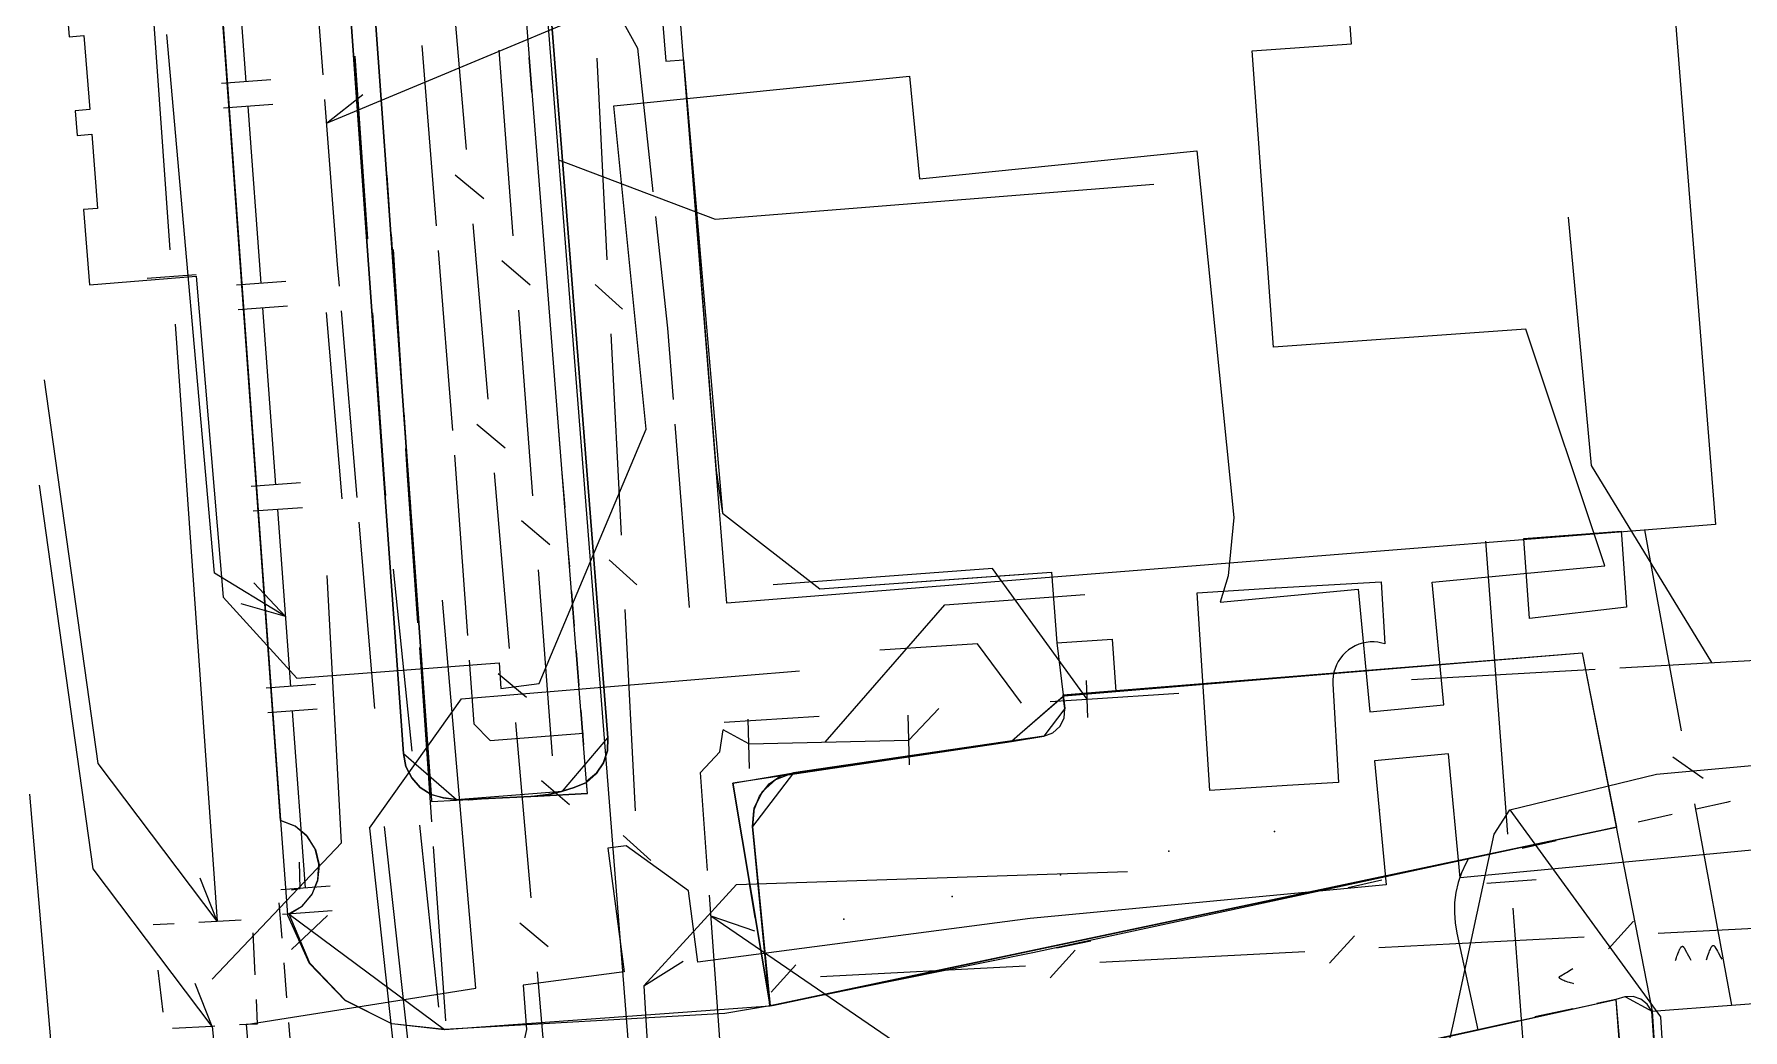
# Model space of a CAD drawing. Header units: metres. Extents: x -3903 to -3714, y 4981 to 6033.
# Drawn here: x -3845.56 to -3811.04, y 5885.63 to 5905.73 of the extents above; entities that cross this region are included whole.
import ezdxf

# ---------------------------------------------------------------- set-up
doc = ezdxf.new("R2010")
doc.units = ezdxf.units.M
for name, color, linetype in [('BOUNDARY', 7, 'Continuous'), ('BUILDING', 7, 'Continuous'), ('BUSH', 7, 'Continuous'), ('CURB', 7, 'Continuous'), ('ELECTR_CABLE', 7, 'Continuous'), ('ELECTR_CABLE_COMM', 7, 'Continuous'), ('GAS', 7, 'Continuous'), ('GRASS', 7, 'Continuous'), ('GROUND', 7, 'Continuous'), ('ROAD', 7, 'Continuous'), ('SEWER', 7, 'Continuous'), ('SIDEWALK_PATH', 7, 'Continuous'), ('WATER_PIPELINE', 7, 'Continuous')]:
    doc.layers.add(name, color=color, linetype=linetype)

msp = doc.modelspace()

# ---------------------------------------------------------------- linework, layer by layer
at = {"layer": 'BOUNDARY'}
msp.add_lwpolyline([(-3833.063, 5908.402), (-3832.8, 5905.186), (-3832.441, 5905.215), (-3831.657, 5896.062), (-3829.688, 5894.531), (-3825.859, 5894.806), (-3825.004, 5894.867), (-3824.902, 5893.44), (-3823.784, 5893.515), (-3823.705, 5892.46), (-3814.28, 5893.236), (-3812.866, 5886.003), (-3812.806, 5885.044), (-3813.505, 5884.97), (-3809.348, 5829.723)], dxfattribs=at)
at = {"layer": 'BUILDING'}
for points in [[(-3831.567, 5894.239), (-3836.342, 5954.22), (-3816.367, 5955.81), (-3811.592, 5895.829)], [(-3813.496, 5895.693), (-3813.484, 5895.531), (-3813.386, 5894.159), (-3815.349, 5893.932), (-3815.458, 5895.45), (-3815.465, 5895.551)], [(-3805.781, 5791.676), (-3812.878, 5886.002), (-3799.995, 5886.971), (-3792.898, 5792.646)]]:
    msp.add_lwpolyline(points, close=True, dxfattribs=at)
at = {"layer": 'BUSH'}
for p in [(-3818.377, 5890.065), (-3820.503, 5889.628), (-3822.639, 5889.23), (-3824.825, 5888.754), (-3827.011, 5888.317), (-3829.206, 5887.86)]:
    msp.add_point(p, dxfattribs=at)
at = {"layer": 'CURB'}
for points in [[(-3834.473, 5950.112), (-3841.879, 5949.563), (-3844.662, 5946.354), (-3840.584, 5889.856), (-3840.446, 5887.948)], [(-3835.569, 5905.261), (-3835.513, 5904.562)], [(-3838.382, 5902.188), (-3838.432, 5902.888)], [(-3838.297, 5900.989), (-3838.346, 5901.69)], [(-3838.212, 5899.791), (-3838.261, 5900.491)], [(-3838.127, 5898.592), (-3838.176, 5899.292)], [(-3838.041, 5897.393), (-3838.091, 5898.093)], [(-3834.996, 5898.073), (-3834.94, 5897.373)], [(-3837.956, 5896.194), (-3838.006, 5896.894)], [(-3834.9, 5896.875), (-3834.844, 5896.175)], [(-3834.805, 5895.676), (-3834.771, 5895.251), (-3834.749, 5894.977)], [(-3834.709, 5894.478), (-3834.653, 5893.779)], [(-3834.614, 5893.28), (-3834.558, 5892.581)], [(-3824.902, 5893.44), (-3824.738, 5892.115), (-3825.162, 5891.559), (-3830.222, 5890.814), (-3831.049, 5889.731), (-3830.691, 5886.107)], [(-3834.518, 5892.082), (-3834.462, 5891.382)], [(-3831.388, 5890.259), (-3831.446, 5890.605)], [(-3811.292, 5890.238), (-3811.368, 5890.219), (-3811.977, 5890.081)], [(-3812.464, 5889.971), (-3813.15, 5889.816)], [(-3830.647, 5886.116), (-3813.592, 5889.716)], [(-3814.81, 5889.441), (-3815.495, 5889.287)], [(-3840.362, 5888.454), (-3840.187, 5888.476), (-3840.202, 5889.012)], [(-3830.993, 5887.887), (-3831.108, 5888.579)], [(-3818.329, 5888.647), (-3819.014, 5888.492)], [(-3840.554, 5887.478), (-3840.612, 5888.189)], [(-3840.413, 5887.961), (-3837.271, 5885.633), (-3830.696, 5886.107)], [(-3824.214, 5887.417), (-3824.902, 5887.277)], [(-3840.457, 5886.269), (-3840.514, 5886.98)], [(-3828.928, 5886.464), (-3829.617, 5886.325)], [(-3814.473, 5886.051), (-3815.241, 5885.888)], [(-3813.6, 5886.236), (-3813.984, 5886.155)], [(-3813.408, 5886.291), (-3812.862, 5885.993)], [(-3840.359, 5885.06), (-3840.416, 5885.771)], [(-3812.863, 5828.993), (-3809.797, 5788.365), (-3812.599, 5785.145), (-3821.685, 5784.568), (-3830.007, 5784.137), (-3833.155, 5786.917), (-3836.82, 5837.701), (-3836.963, 5839.683), (-3839.763, 5878.481), (-3837.177, 5881.669), (-3829.911, 5882.635), (-3815.571, 5885.812)]]:
    msp.add_lwpolyline(points, dxfattribs=at)
msp.add_lwpolyline([(-3838.924, 5941.987), (-3840.729, 5941.846), (-3841.648, 5940.778), (-3838.104, 5891.203), (-3837.027, 5890.277), (-3834.888, 5890.448), (-3833.971, 5891.523), (-3837.849, 5941.068)], close=True, dxfattribs=at)
at = {"layer": 'ELECTR_CABLE'}
for points in [[(-3840.021, 5908.679), (-3839.733, 5904.91)], [(-3839.659, 5903.937), (-3831.258, 5907.446), (-3825.232, 5907.887)], [(-3833.756, 5906.142), (-3833.37, 5905.449), (-3833.06, 5902.546)], [(-3837.728, 5905.502), (-3837.438, 5901.863)], [(-3839.695, 5904.411), (-3839.44, 5901.08), (-3839.403, 5900.642)], [(-3839.659, 5903.937), (-3838.924, 5904.515)], [(-3833.007, 5902.049), (-3832.767, 5899.798), (-3832.655, 5898.353)], [(-3811.665, 5893.042), (-3814.097, 5897.021), (-3814.56, 5902.038)], [(-3838.083, 5897.863), (-3838.303, 5901.384)], [(-3837.399, 5901.365), (-3837.109, 5897.727)], [(-3839.362, 5900.144), (-3839.046, 5896.377)], [(-3839.661, 5900.114), (-3839.346, 5896.347)], [(-3832.617, 5897.854), (-3832.331, 5894.152)], [(-3837.809, 5893.844), (-3838.018, 5896.823), (-3838.052, 5897.364)], [(-3837.07, 5897.228), (-3836.81, 5893.588)], [(-3839.005, 5895.879), (-3838.689, 5892.112)], [(-3824.289, 5892.305), (-3826.196, 5894.944), (-3830.629, 5894.611)], [(-3829.578, 5891.437), (-3827.165, 5894.206), (-3824.333, 5894.414)], [(-3837.527, 5889.825), (-3837.774, 5893.345)], [(-3825.614, 5892.221), (-3826.499, 5893.424), (-3828.479, 5893.293)], [(-3838.79, 5889.7), (-3836.931, 5892.309), (-3830.097, 5892.877)], [(-3836.775, 5893.089), (-3836.683, 5891.803), (-3836.347, 5891.467), (-3834.467, 5891.617)], [(-3817.731, 5892.703), (-3814.022, 5892.91)], [(-3813.523, 5892.938), (-3809.815, 5893.145)], [(-3824.303, 5892.68), (-3824.276, 5891.931)], [(-3825.036, 5892.258), (-3824.289, 5892.305)], [(-3824.289, 5892.305), (-3822.436, 5892.424)], [(-3831.622, 5891.837), (-3829.701, 5891.96)], [(-3831.109, 5890.901), (-3831.133, 5891.901)], [(-3827.878, 5890.977), (-3827.902, 5891.977)], [(-3827.89, 5891.477), (-3827.281, 5892.114)], [(-3817.302, 5883.92), (-3816.88, 5885.762), (-3816.06, 5889.576), (-3815.745, 5890.071), (-3812.778, 5890.791), (-3799.679, 5891.981)], [(-3831.956, 5888.841), (-3832.099, 5890.821), (-3831.707, 5891.241), (-3831.644, 5891.683)], [(-3831.121, 5891.401), (-3831.644, 5891.683)], [(-3831.121, 5891.401), (-3827.89, 5891.477)], [(-3815.745, 5890.071), (-3812.698, 5885.888), (-3812.204, 5877.84)], [(-3838.79, 5889.7), (-3837.5, 5877.91)], [(-3838.49, 5889.73), (-3837.2, 5877.95)], [(-3837.244, 5885.807), (-3837.492, 5889.327)], [(-3831.704, 5885.344), (-3831.92, 5888.342)], [(-3831.89, 5887.926), (-3825.535, 5883.579), (-3823.896, 5883.784)], [(-3831.89, 5887.926), (-3831.006, 5887.624)], [(-3812.395, 5887.025), (-3812.391, 5887.039), (-3812.374, 5887.088), (-3812.367, 5887.11), (-3812.355, 5887.142), (-3812.342, 5887.178), (-3812.333, 5887.202), (-3812.323, 5887.226), (-3812.316, 5887.243), (-3812.307, 5887.26), (-3812.301, 5887.27), (-3812.296, 5887.278), (-3812.292, 5887.286), (-3812.29, 5887.289), (-3812.287, 5887.292), (-3812.283, 5887.297), (-3812.28, 5887.3), (-3812.278, 5887.302), (-3812.275, 5887.305), (-3812.273, 5887.307), (-3812.27, 5887.309), (-3812.267, 5887.31), (-3812.266, 5887.311), (-3812.264, 5887.311), (-3812.263, 5887.312), (-3812.262, 5887.312), (-3812.259, 5887.313), (-3812.258, 5887.313), (-3812.256, 5887.313), (-3812.255, 5887.313), (-3812.254, 5887.313), (-3812.253, 5887.312), (-3812.252, 5887.312), (-3812.25, 5887.312), (-3812.249, 5887.311), (-3812.247, 5887.31), (-3812.245, 5887.309), (-3812.244, 5887.309), (-3812.243, 5887.308), (-3812.242, 5887.307), (-3812.241, 5887.306), (-3812.24, 5887.305), (-3812.239, 5887.304), (-3812.236, 5887.301), (-3812.235, 5887.3), (-3812.233, 5887.297), (-3812.23, 5887.293), (-3812.228, 5887.289), (-3812.224, 5887.282), (-3812.174, 5887.196), (-3812.158, 5887.167), (-3812.105, 5887.071), (-3812.084, 5887.034)], [(-3811.772, 5887.042), (-3811.767, 5887.057), (-3811.75, 5887.105), (-3811.743, 5887.127), (-3811.732, 5887.16), (-3811.719, 5887.195), (-3811.709, 5887.22), (-3811.699, 5887.243), (-3811.692, 5887.26), (-3811.683, 5887.277), (-3811.678, 5887.287), (-3811.673, 5887.296), (-3811.668, 5887.303), (-3811.666, 5887.306), (-3811.664, 5887.309), (-3811.659, 5887.314), (-3811.656, 5887.317), (-3811.654, 5887.32), (-3811.652, 5887.322), (-3811.649, 5887.324), (-3811.646, 5887.326), (-3811.644, 5887.327), (-3811.642, 5887.328), (-3811.641, 5887.329), (-3811.639, 5887.329), (-3811.638, 5887.33), (-3811.636, 5887.33), (-3811.634, 5887.33), (-3811.632, 5887.33), (-3811.631, 5887.33), (-3811.63, 5887.33), (-3811.629, 5887.33), (-3811.628, 5887.329), (-3811.627, 5887.329), (-3811.625, 5887.329), (-3811.624, 5887.328), (-3811.622, 5887.327), (-3811.62, 5887.326), (-3811.62, 5887.325), (-3811.618, 5887.324), (-3811.617, 5887.323), (-3811.616, 5887.322), (-3811.615, 5887.321), (-3811.613, 5887.319), (-3811.611, 5887.317), (-3811.609, 5887.314), (-3811.606, 5887.31), (-3811.604, 5887.307), (-3811.6, 5887.3), (-3811.551, 5887.213), (-3811.535, 5887.184), (-3811.481, 5887.089), (-3811.46, 5887.051)], [(-3814.453, 5886.553), (-3814.468, 5886.558), (-3814.517, 5886.572), (-3814.538, 5886.579), (-3814.571, 5886.59), (-3814.607, 5886.602), (-3814.632, 5886.611), (-3814.656, 5886.62), (-3814.673, 5886.627), (-3814.69, 5886.635), (-3814.7, 5886.64), (-3814.709, 5886.645), (-3814.716, 5886.65), (-3814.72, 5886.652), (-3814.723, 5886.654), (-3814.728, 5886.658), (-3814.731, 5886.661), (-3814.733, 5886.663), (-3814.736, 5886.665), (-3814.738, 5886.668), (-3814.74, 5886.671), (-3814.741, 5886.673), (-3814.742, 5886.674), (-3814.743, 5886.676), (-3814.743, 5886.678), (-3814.744, 5886.679), (-3814.744, 5886.681), (-3814.744, 5886.683), (-3814.745, 5886.685), (-3814.745, 5886.686), (-3814.744, 5886.687), (-3814.744, 5886.688), (-3814.744, 5886.689), (-3814.744, 5886.69), (-3814.743, 5886.692), (-3814.742, 5886.693), (-3814.741, 5886.695), (-3814.741, 5886.696), (-3814.74, 5886.697), (-3814.739, 5886.699), (-3814.738, 5886.7), (-3814.737, 5886.701), (-3814.736, 5886.702), (-3814.734, 5886.704), (-3814.732, 5886.706), (-3814.729, 5886.708), (-3814.725, 5886.711), (-3814.722, 5886.713), (-3814.715, 5886.717), (-3814.63, 5886.769), (-3814.601, 5886.786), (-3814.507, 5886.843), (-3814.47, 5886.865)]]:
    msp.add_lwpolyline(points, dxfattribs=at)
msp.add_lwpolyline([(-3822.065, 5894.452), (-3820.491, 5894.552), (-3820.475, 5894.553), (-3818.342, 5894.672), (-3818.271, 5893.418), (-3818.333, 5893.437), (-3818.41, 5893.451), (-3818.488, 5893.459), (-3818.567, 5893.458), (-3818.645, 5893.45), (-3818.722, 5893.434), (-3818.797, 5893.411), (-3818.869, 5893.38), (-3818.938, 5893.343), (-3819.003, 5893.299), (-3819.063, 5893.248), (-3819.118, 5893.192), (-3819.168, 5893.131), (-3819.211, 5893.066), (-3819.248, 5892.996), (-3819.277, 5892.924), (-3819.299, 5892.848), (-3819.314, 5892.771), (-3819.321, 5892.693), (-3819.321, 5892.615), (-3819.209, 5890.618), (-3820.244, 5890.56), (-3821.81, 5890.46)], close=True, dxfattribs=at)
at = {"layer": 'ELECTR_CABLE_COMM'}
for points in [[(-3837.137, 5906.942), (-3836.832, 5903.401)], [(-3835.885, 5901.658), (-3836.17, 5905.411)], [(-3839.088, 5905.287), (-3838.832, 5901.601)], [(-3834.197, 5905.246), (-3833.99, 5901.179)], [(-3837.054, 5902.895), (-3836.481, 5902.412)], [(-3836.703, 5901.906), (-3836.398, 5898.365)], [(-3835.544, 5900.666), (-3836.112, 5901.154)], [(-3834.23, 5900.681), (-3833.673, 5900.179)], [(-3835.486, 5896.409), (-3835.771, 5900.162)], [(-3838.728, 5900.104), (-3838.481, 5896.56), (-3838.467, 5896.418)], [(-3833.913, 5899.681), (-3833.706, 5895.613)], [(-3836.62, 5897.859), (-3836.047, 5897.376)], [(-3836.269, 5896.871), (-3835.964, 5893.329)], [(-3835.145, 5895.417), (-3835.714, 5895.905)], [(-3813.023, 5895.726), (-3812.28, 5891.662)], [(-3833.946, 5895.115), (-3833.389, 5894.613)], [(-3838.312, 5894.926), (-3837.931, 5891.25)], [(-3835.087, 5891.16), (-3835.372, 5894.913)], [(-3833.629, 5894.115), (-3833.422, 5890.048)], [(-3836.187, 5892.823), (-3835.613, 5892.341)], [(-3835.836, 5891.835), (-3835.531, 5888.293)], [(-3812.453, 5891.137), (-3811.836, 5890.711)], [(-3834.746, 5890.168), (-3835.315, 5890.656)], [(-3812.01, 5890.186), (-3811.266, 5886.122)], [(-3837.776, 5889.758), (-3837.395, 5886.082)], [(-3833.662, 5889.55), (-3833.106, 5889.048)], [(-3833.242, 5886.516), (-3831.375, 5888.561), (-3823.472, 5888.822)], [(-3835.753, 5887.787), (-3835.18, 5887.305)], [(-3813.748, 5887.261), (-3813.246, 5887.818)], [(-3812.748, 5887.578), (-3808.604, 5887.793)], [(-3819.389, 5886.969), (-3818.887, 5887.525)], [(-3818.389, 5887.286), (-3814.246, 5887.5)], [(-3833.242, 5886.516), (-3832.45, 5887.012)], [(-3825.031, 5886.676), (-3824.529, 5887.233)], [(-3824.031, 5886.993), (-3819.887, 5887.208)], [(-3835.402, 5886.799), (-3835.097, 5883.258)], [(-3830.672, 5886.384), (-3830.17, 5886.941)], [(-3829.672, 5886.701), (-3825.529, 5886.916)], [(-3833.242, 5886.516), (-3833.136, 5884.688)]]:
    msp.add_lwpolyline(points, dxfattribs=at)
at = {"layer": 'GAS'}
for points in [[(-3841.278, 5904.774), (-3841.541, 5908.347)], [(-3840.484, 5893.973), (-3841.922, 5894.845), (-3842.881, 5905.729)], [(-3840.78, 5904.811), (-3841.777, 5904.738)], [(-3840.743, 5904.312), (-3841.74, 5904.239)], [(-3840.979, 5900.703), (-3841.242, 5904.276)], [(-3840.48, 5900.74), (-3841.478, 5900.667)], [(-3840.444, 5900.241), (-3841.441, 5900.168)], [(-3840.68, 5896.632), (-3840.942, 5900.205)], [(-3840.181, 5896.669), (-3841.178, 5896.596)], [(-3840.144, 5896.17), (-3841.142, 5896.097)], [(-3840.38, 5892.561), (-3840.643, 5896.134)], [(-3840.484, 5893.973), (-3841.124, 5894.654)], [(-3840.484, 5893.973), (-3841.383, 5894.226)], [(-3839.882, 5892.598), (-3840.879, 5892.525)], [(-3839.845, 5892.099), (-3840.842, 5892.026)], [(-3840.081, 5888.49), (-3840.344, 5892.063)], [(-3839.582, 5888.527), (-3840.58, 5888.454)], [(-3839.546, 5888.028), (-3840.543, 5887.955)], [(-3840.365, 5887.249), (-3839.634, 5887.932)]]:
    msp.add_lwpolyline(points, dxfattribs=at)
at = {"layer": 'GRASS'}
for points in [[(-3838.435, 5941.902), (-3838.529, 5941.939), (-3838.626, 5941.966), (-3838.726, 5941.983), (-3838.827, 5941.99), (-3840.729, 5941.846), (-3840.863, 5941.826), (-3840.992, 5941.789), (-3841.115, 5941.735), (-3841.231, 5941.664), (-3837.543, 5890.375), (-3837.293, 5890.316), (-3837.039, 5890.282), (-3836.783, 5890.272), (-3836.527, 5890.288), (-3835.445, 5890.342), (-3835.176, 5890.377), (-3834.911, 5890.436), (-3834.652, 5890.517), (-3834.401, 5890.621)], [(-3841.231, 5941.664), (-3841.419, 5941.489), (-3841.555, 5941.275), (-3841.633, 5941.035), (-3841.648, 5940.778), (-3838.104, 5891.203), (-3838.051, 5890.945), (-3837.935, 5890.714), (-3837.763, 5890.52), (-3837.543, 5890.375)], [(-3838.435, 5941.902), (-3838.26, 5941.8), (-3838.11, 5941.667), (-3837.99, 5941.505), (-3837.905, 5941.321), (-3833.971, 5891.523), (-3833.985, 5891.26), (-3834.065, 5891.014), (-3834.206, 5890.797), (-3834.401, 5890.621)], [(-3825.162, 5891.559), (-3824.978, 5891.625), (-3824.837, 5891.751), (-3824.753, 5891.92), (-3824.738, 5892.115), (-3824.773, 5892.393), (-3823.707, 5892.481), (-3814.28, 5893.236), (-3813.592, 5889.715), (-3825.383, 5887.18), (-3830.696, 5886.107), (-3831.049, 5889.731), (-3831.025, 5890.052), (-3830.91, 5890.345), (-3830.715, 5890.592), (-3830.45, 5890.775)], [(-3813.6, 5886.236), (-3809.348, 5829.723), (-3815.334, 5829.005), (-3824.436, 5828.307), (-3824.668, 5830.757), (-3825.43, 5830.706), (-3828.985, 5874.507), (-3829.911, 5882.635)]]:
    msp.add_lwpolyline(points, close=True, dxfattribs=at)
at = {"layer": 'GROUND'}
for points in [[(-3837.889, 5941.323), (-3833.971, 5891.523), (-3833.981, 5891.263), (-3834.061, 5891.02), (-3834.203, 5890.808), (-3834.403, 5890.64), (-3834.401, 5890.621), (-3834.654, 5890.516), (-3834.914, 5890.435), (-3835.18, 5890.377), (-3835.451, 5890.344), (-3834.384, 5890.396), (-3835.387, 5890.345), (-3836.528, 5890.288), (-3836.952, 5890.266), (-3837.041, 5890.269), (-3837.295, 5890.306), (-3837.543, 5890.375), (-3837.763, 5890.52), (-3837.935, 5890.714), (-3838.051, 5890.945), (-3838.104, 5891.203), (-3841.648, 5940.778)], [(-3825.055, 5826.096), (-3827.958, 5861.294), (-3828.985, 5874.507), (-3829.911, 5882.635), (-3832.532, 5882.308), (-3829.915, 5882.668), (-3813.6, 5886.236), (-3813.493, 5884.971), (-3813.505, 5884.97), (-3809.348, 5829.723)]]:
    msp.add_lwpolyline(points, dxfattribs=at)
msp.add_lwpolyline([(-3814.28, 5893.236), (-3813.592, 5889.716), (-3813.711, 5889.69), (-3830.691, 5886.108), (-3831.049, 5889.731), (-3831.014, 5890.108), (-3830.849, 5890.435), (-3830.577, 5890.681), (-3830.333, 5890.772), (-3825.815, 5891.451), (-3825.162, 5891.559), (-3824.978, 5891.625), (-3824.837, 5891.751), (-3824.753, 5891.92), (-3824.738, 5892.115), (-3824.768, 5892.355), (-3824.752, 5892.369), (-3823.705, 5892.46)], close=True, dxfattribs=at)
at = {"layer": 'ROAD'}
msp.add_lwpolyline([(-3844.662, 5946.354), (-3840.585, 5889.863), (-3840.584, 5889.859), (-3840.582, 5889.856), (-3840.579, 5889.854), (-3840.287, 5889.736), (-3840.286, 5889.736), (-3840.048, 5889.534), (-3840.046, 5889.532), (-3839.883, 5889.267), (-3839.882, 5889.265), (-3839.808, 5888.954), (-3839.808, 5888.952), (-3839.836, 5888.634), (-3839.837, 5888.632), (-3839.961, 5888.346), (-3839.962, 5888.344), (-3840.168, 5888.11), (-3840.17, 5888.109), (-3840.439, 5887.952), (-3840.442, 5887.95), (-3840.443, 5887.947), (-3840.444, 5887.943), (-3840.443, 5887.94), (-3840.006, 5886.969), (-3840.004, 5886.966), (-3839.278, 5886.218), (-3839.276, 5886.216), (-3838.342, 5885.754), (-3838.338, 5885.753), (-3837.273, 5885.633), (-3837.271, 5885.633), (-3830.697, 5886.107), (-3830.695, 5886.107), (-3816.579, 5889.085), (-3816.637, 5888.983), (-3816.722, 5888.796), (-3816.788, 5888.6), (-3816.834, 5888.399), (-3816.86, 5888.195), (-3816.866, 5887.989), (-3816.852, 5887.783), (-3816.818, 5887.58), (-3816.391, 5885.626), (-3829.915, 5882.668)], dxfattribs=at)
at = {"layer": 'SEWER'}
for points in [[(-3845.543, 5914.153), (-3844.855, 5905.681), (-3844.564, 5905.704), (-3844.443, 5904.209), (-3844.733, 5904.186), (-3844.693, 5903.687), (-3844.402, 5903.711), (-3844.282, 5902.216), (-3844.571, 5902.192), (-3844.447, 5900.668), (-3842.291, 5900.849), (-3841.747, 5894.36), (-3840.257, 5892.729), (-3836.169, 5893.035), (-3836.131, 5892.521), (-3835.363, 5892.622), (-3833.197, 5897.758), (-3833.849, 5904.286), (-3827.879, 5904.883), (-3827.672, 5902.81), (-3822.068, 5903.375), (-3821.322, 5895.971), (-3821.437, 5894.796), (-3821.6, 5894.263), (-3818.809, 5894.527), (-3818.574, 5892.045), (-3817.08, 5892.186), (-3817.315, 5894.669), (-3813.827, 5894.998), (-3815.423, 5899.775), (-3820.523, 5899.409), (-3820.952, 5905.394), (-3818.944, 5905.538), (-3819.078, 5907.405)], [(-3809.502, 5889.381), (-3816.75, 5888.695), (-3816.987, 5891.2), (-3818.481, 5891.059), (-3818.244, 5888.554), (-3825.438, 5887.874), (-3832.156, 5886.991), (-3832.345, 5888.431), (-3833.603, 5889.339), (-3833.971, 5889.291), (-3833.643, 5886.796), (-3835.681, 5886.528), (-3835.614, 5885.629), (-3835.992, 5883.933)]]:
    msp.add_lwpolyline(points, dxfattribs=at)
at = {"layer": 'SIDEWALK_PATH'}
for points in [[(-3833.063, 5908.402), (-3832.8, 5905.186), (-3832.441, 5905.215), (-3831.781, 5896.919), (-3831.657, 5896.062), (-3829.688, 5894.531), (-3825.004, 5894.867), (-3824.902, 5893.44), (-3823.784, 5893.515), (-3823.705, 5892.46), (-3824.752, 5892.369), (-3825.649, 5891.594), (-3825.815, 5891.451), (-3831.446, 5890.605), (-3830.691, 5886.107), (-3831.611, 5885.952), (-3837.271, 5885.633), (-3838.34, 5885.748), (-3839.274, 5886.215), (-3839.992, 5886.972), (-3840.413, 5887.961), (-3840.145, 5888.13), (-3839.947, 5888.368), (-3839.831, 5888.655), (-3839.809, 5888.971), (-3839.887, 5889.278), (-3840.053, 5889.54), (-3840.29, 5889.738), (-3840.584, 5889.856), (-3844.475, 5943.599)], [(-3841.648, 5940.778), (-3838.104, 5891.203), (-3838.051, 5890.945), (-3837.935, 5890.714), (-3837.763, 5890.52), (-3837.543, 5890.375), (-3837.534, 5890.237), (-3836.528, 5890.288), (-3835.387, 5890.345), (-3834.384, 5890.396), (-3834.403, 5890.64), (-3834.203, 5890.808), (-3834.061, 5891.02), (-3833.981, 5891.263), (-3833.971, 5891.523), (-3837.889, 5941.323)]]:
    msp.add_lwpolyline(points, dxfattribs=at)
for points in [[(-3825.649, 5891.594), (-3825.815, 5891.451), (-3825.162, 5891.559), (-3824.978, 5891.625), (-3824.837, 5891.751), (-3824.753, 5891.92), (-3824.738, 5892.115), (-3824.768, 5892.355)], [(-3830.691, 5886.108), (-3831.446, 5890.605), (-3830.222, 5890.814), (-3830.577, 5890.681), (-3830.849, 5890.435), (-3831.014, 5890.108), (-3831.049, 5889.731)], [(-3835.451, 5890.344), (-3834.384, 5890.396), (-3834.401, 5890.621), (-3834.654, 5890.516), (-3834.914, 5890.435), (-3835.18, 5890.377)], [(-3837.543, 5890.375), (-3837.534, 5890.237), (-3836.528, 5890.288), (-3836.785, 5890.262), (-3837.041, 5890.269), (-3837.295, 5890.306)], [(-3813.6, 5886.236), (-3813.493, 5884.97), (-3812.806, 5885.041), (-3812.878, 5886.002), (-3812.967, 5886.144), (-3813.096, 5886.244), (-3813.251, 5886.295), (-3813.418, 5886.289)]]:
    msp.add_lwpolyline(points, close=True, dxfattribs=at)
at = {"layer": 'WATER_PIPELINE'}
for points in [[(-3836.176, 5918.543), (-3833.236, 5881.247)], [(-3843.677, 5913.434), (-3842.823, 5901.376)], [(-3834.966, 5903.197), (-3831.801, 5902), (-3822.939, 5902.703)], [(-3842.289, 5900.871), (-3843.284, 5900.8)], [(-3842.717, 5899.88), (-3841.864, 5887.821)], [(-3841.864, 5887.821), (-3844.27, 5891.005), (-3845.357, 5898.751)], [(-3841.966, 5885.694), (-3844.373, 5888.877), (-3845.46, 5896.623)], [(-3815.786, 5889.577), (-3816.228, 5895.497)], [(-3841.97, 5886.65), (-3839.357, 5889.403), (-3839.646, 5894.803)], [(-3841.281, 5885.73), (-3836.639, 5886.469), (-3837.31, 5894.305)], [(-3840.696, 5878.817), (-3845.022, 5882.98), (-3845.65, 5890.386)], [(-3841.864, 5887.821), (-3842.207, 5888.69)], [(-3816.211, 5888.584), (-3815.216, 5888.658)], [(-3815.233, 5882.161), (-3815.675, 5888.081)], [(-3843.16, 5887.752), (-3842.734, 5887.775)], [(-3842.235, 5887.802), (-3841.864, 5887.821), (-3841.383, 5887.847)], [(-3841.143, 5887.586), (-3841.103, 5886.734)], [(-3842.96, 5885.984), (-3843.056, 5886.832)], [(-3841.966, 5885.694), (-3842.31, 5886.562)], [(-3841.079, 5886.235), (-3841.055, 5885.742), (-3841.281, 5885.73), (-3841.415, 5885.723)], [(-3841.914, 5885.696), (-3841.966, 5885.694), (-3842.766, 5885.651)], [(-3841.966, 5885.694), (-3841.044, 5876.59)], [(-3841.281, 5885.73), (-3841.052, 5883.021)]]:
    msp.add_lwpolyline(points, dxfattribs=at)

doc.saveas('drawing.dxf')
